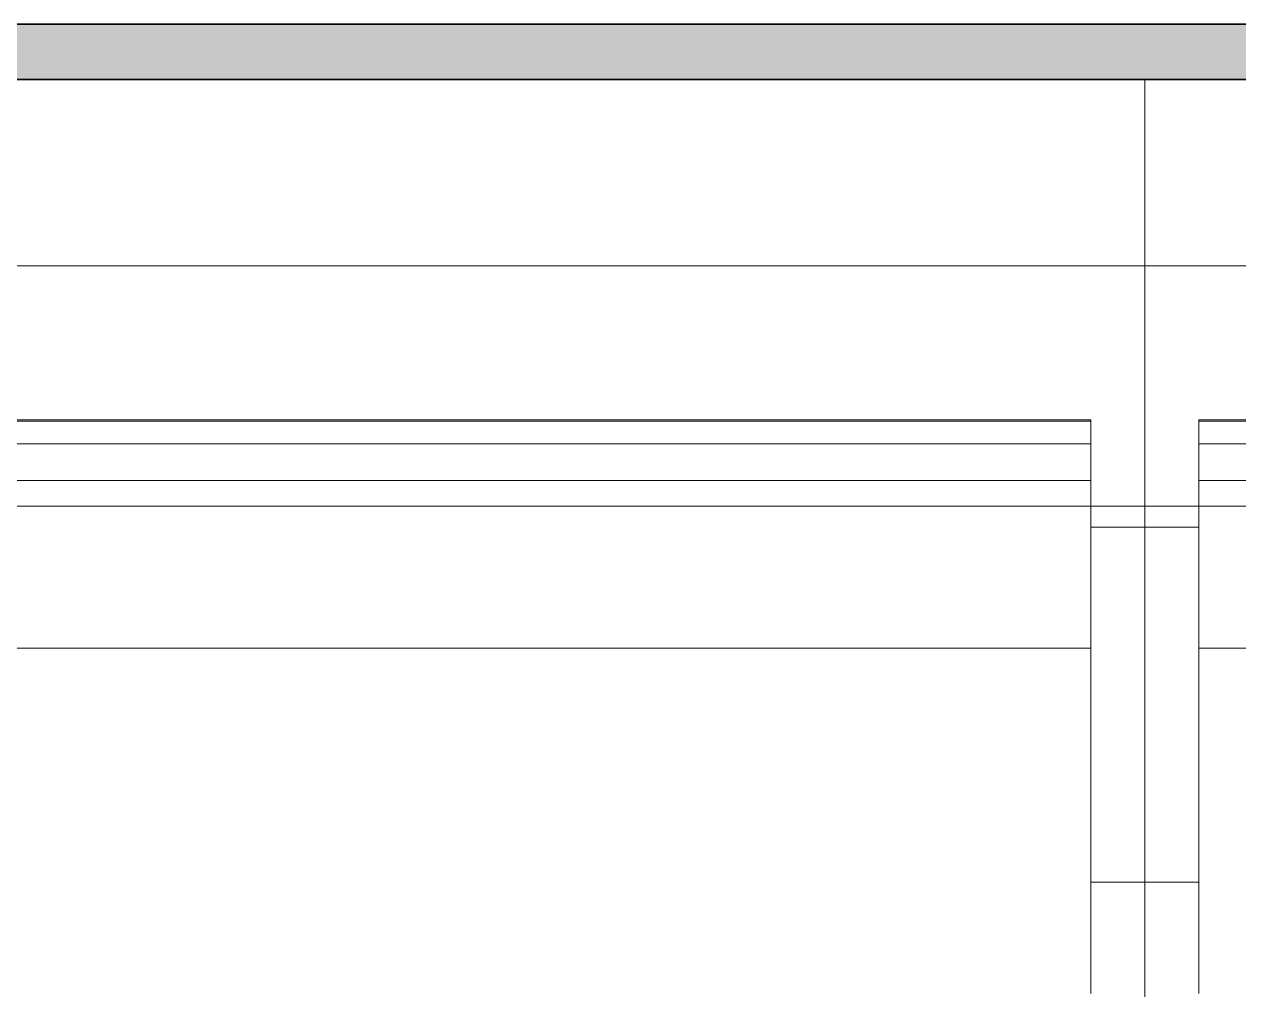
# Model space of a CAD drawing. Header units: millimetres. Extents: x -46169 to 237885, y -84465 to 18123.
# Drawn here: x 112282 to 112832, y -80502 to -80064 of the extents above; entities that cross this region are included whole.
import ezdxf

# ---------------------------------------------------------------- set-up
doc = ezdxf.new("R2010")
doc.units = ezdxf.units.MM
doc.header["$MEASUREMENT"] = 0
doc.linetypes.add('Wipeout_Contour', pattern=[1000, 0, -1000])
doc.layers.add('0_Pen_No__85', color=8, linetype='Continuous', lineweight=20)
doc.layers.add('New_A-35-M_FFE_Fixed_Pen_No__1', color=7, linetype='Continuous', lineweight=13)
doc.layers.add('New_A-25-M_Wall_Ext', color=7, linetype='Continuous')
doc.layers.add('New_A-35-M_FFE_Fixed', color=7, linetype='Continuous')
doc.layers.add('New_A-35-M_FFE_Fixed_Pen_No__104', color=7, linetype='Continuous', lineweight=15, true_color=0xa6a6a6)
doc.layers.add('New_A-35-M_FFE_Fixed_Pen_No__44', color=7, linetype='Continuous', lineweight=35, true_color=0x444444)

# ---------------------------------------------------------------- blocks, each defined once
blk = doc.blocks.new('Section Elem_2_2', base_point=(64459.15, -84332.61))
at = {"color": 254, "linetype": 'Wipeout_Contour', "lineweight": 0, "ltscale": 822760.914262}
blk.add_wipeout([(110142.07, -80282.61), (110309.73, -80282.61), (110309.73, -79726.43), (114918.38, -79726.43), (114918.38, -78182.61), (110142.07, -78182.61)], dxfattribs=at).dxf.layer = 'New_A-25-M_Wall_Ext'
blk = doc.blocks.new('Section Elem_12_2', base_point=(64459.15, -84332.61))
at = {"color": 254, "linetype": 'Wipeout_Contour', "lineweight": 0, "ltscale": 554324.708633}
blk.add_wipeout([(112789.73, -80089.43), (112789.73, -80173.88), (113339.73, -80173.88), (113339.73, -80089.43)], dxfattribs=at).dxf.layer = 'New_A-35-M_FFE_Fixed'
at = {"color": 254, "linetype": 'Wipeout_Contour', "lineweight": 0, "ltscale": 554584.293647}
blk.add_wipeout([(113315.23, -80243.61), (112814.23, -80243.61), (112814.23, -80244.13), (113315.23, -80244.13)], dxfattribs=at).dxf.layer = 'New_A-35-M_FFE_Fixed'
at = {"color": 254, "linetype": 'Wipeout_Contour', "lineweight": 0, "ltscale": 554609.914675}
blk.add_wipeout([(113315.23, -80254.45), (112814.23, -80254.45), (112814.23, -80255.42), (113315.23, -80255.42)], dxfattribs=at).dxf.layer = 'New_A-35-M_FFE_Fixed'
at = {"color": 254, "linetype": 'Wipeout_Contour', "lineweight": 0, "ltscale": 832597.683919}
blk.add_wipeout([(113315.23, -80346.96), (112814.23, -80346.96), (112814.23, -80503.33), (112844.23, -80503.33), (113285.23, -80503.33), (113315.23, -80503.33)], dxfattribs=at).dxf.layer = 'New_A-35-M_FFE_Fixed'
at = {"color": 254, "linetype": 'Wipeout_Contour', "lineweight": 0, "ltscale": 554440.177245}
blk.add_wipeout([(112789.73, -80189.27), (113339.73, -80189.27), (113339.73, -80173.88), (112789.73, -80173.88)], dxfattribs=at).dxf.layer = 'New_A-35-M_FFE_Fixed'
at = {"color": 254, "linetype": 'Wipeout_Contour', "lineweight": 0, "ltscale": 554616.350023}
blk.add_wipeout([(113315.23, -80256.82), (112814.23, -80256.82), (112814.23, -80258.61), (113315.23, -80258.61)], dxfattribs=at).dxf.layer = 'New_A-35-M_FFE_Fixed'
at = {"color": 254, "linetype": 'Wipeout_Contour', "lineweight": 0, "ltscale": 554735.174472}
blk.add_wipeout([(112814.23, -80271.08), (112814.23, -80346.96), (113315.23, -80346.96), (113315.23, -80271.08)], dxfattribs=at).dxf.layer = 'New_A-35-M_FFE_Fixed'
at = {"color": 254, "linetype": 'Wipeout_Contour', "lineweight": 0, "ltscale": 553999.606212}
blk.add_wipeout([(112789.73, -80351.09), (112789.73, -80371.46), (112814.23, -80371.46), (112814.23, -80351.09)], dxfattribs=at).dxf.layer = 'New_A-35-M_FFE_Fixed'
at = {"color": 254, "linetype": 'Wipeout_Contour', "lineweight": 0, "ltscale": 554094.629537}
blk.add_wipeout([(112789.73, -80391.97), (112789.73, -80412.46), (112814.23, -80412.46), (112814.23, -80391.97)], dxfattribs=at).dxf.layer = 'New_A-35-M_FFE_Fixed'
at = {"color": 254, "linetype": 'Wipeout_Contour', "lineweight": 0, "ltscale": 554268.497137}
blk.add_wipeout([(112814.23, -80473.58), (112789.73, -80473.58), (112789.73, -80480.58), (112814.23, -80480.58)], dxfattribs=at).dxf.layer = 'New_A-35-M_FFE_Fixed'
at = {"color": 254, "linetype": 'Wipeout_Contour', "lineweight": 0, "ltscale": 554301.080349}
blk.add_wipeout([(112789.73, -80487.59), (112789.73, -80494.61), (112814.23, -80494.61), (112814.23, -80487.59)], dxfattribs=at).dxf.layer = 'New_A-35-M_FFE_Fixed'
at = {"layer": 'New_A-35-M_FFE_Fixed_Pen_No__1', "linetype": 'Continuous'}
blk.add_line((112789.73, -80173.88), (113339.73, -80173.88), dxfattribs=at)
at = {"color": 254, "linetype": 'Wipeout_Contour', "lineweight": 0, "ltscale": 554475.652135}
blk.add_wipeout([(112789.73, -80189.27), (112789.73, -80204.54), (113339.73, -80204.54), (113339.73, -80189.27)], dxfattribs=at).dxf.layer = 'New_A-35-M_FFE_Fixed'
at = {"color": 254, "linetype": 'Wipeout_Contour', "lineweight": 0, "ltscale": 554620.886248}
blk.add_wipeout([(113315.23, -80258.61), (112814.23, -80258.61), (112814.23, -80260.74), (113315.23, -80260.74)], dxfattribs=at).dxf.layer = 'New_A-35-M_FFE_Fixed'
at = {"color": 254, "linetype": 'Wipeout_Contour', "lineweight": 0, "ltscale": 554637.952137}
blk.add_wipeout([(113315.23, -80265.7), (112814.23, -80265.7), (112814.23, -80268.38), (113315.23, -80268.38)], dxfattribs=at).dxf.layer = 'New_A-35-M_FFE_Fixed'
at = {"color": 254, "linetype": 'Wipeout_Contour', "lineweight": 0, "ltscale": 553861.355647}
blk.add_wipeout([(112789.73, -80311.28), (112814.23, -80311.28), (112814.23, -80292.11), (112789.73, -80292.11)], dxfattribs=at).dxf.layer = 'New_A-35-M_FFE_Fixed'
at = {"color": 254, "linetype": 'Wipeout_Contour', "lineweight": 0, "ltscale": 554047.043484}
blk.add_wipeout([(112789.73, -80371.46), (112789.73, -80391.97), (112814.23, -80391.97), (112814.23, -80371.46)], dxfattribs=at).dxf.layer = 'New_A-35-M_FFE_Fixed'
at = {"color": 254, "linetype": 'Wipeout_Contour', "lineweight": 0, "ltscale": 554252.288735}
blk.add_wipeout([(112789.73, -80466.62), (112789.73, -80473.58), (112814.23, -80473.58), (112814.23, -80466.62)], dxfattribs=at).dxf.layer = 'New_A-35-M_FFE_Fixed'
at = {"color": 254, "linetype": 'Wipeout_Contour', "lineweight": 0, "ltscale": 554284.772836}
blk.add_wipeout([(112789.73, -80480.58), (112789.73, -80487.59), (112814.23, -80487.59), (112814.23, -80480.58)], dxfattribs=at).dxf.layer = 'New_A-35-M_FFE_Fixed'
at = {"color": 254, "linetype": 'Wipeout_Contour', "lineweight": 0, "ltscale": 554317.384148}
blk.add_wipeout([(112789.73, -80494.61), (112789.73, -80501.63), (112814.23, -80501.63), (112814.23, -80494.61)], dxfattribs=at).dxf.layer = 'New_A-35-M_FFE_Fixed'
at = {"color": 254, "linetype": 'Wipeout_Contour', "lineweight": 0, "ltscale": 554612.65288}
blk.add_wipeout([(112814.23, -80255.42), (112814.23, -80256.82), (113315.23, -80256.82), (113315.23, -80255.42)], dxfattribs=at).dxf.layer = 'New_A-35-M_FFE_Fixed'
at = {"color": 254, "linetype": 'Wipeout_Contour', "lineweight": 0, "ltscale": 554626.1145}
blk.add_wipeout([(113315.23, -80260.74), (112814.23, -80260.74), (112814.23, -80263.13), (113315.23, -80263.13)], dxfattribs=at).dxf.layer = 'New_A-35-M_FFE_Fixed'
at = {"color": 254, "linetype": 'Wipeout_Contour', "lineweight": 0, "ltscale": 554644.177712}
blk.add_wipeout([(113315.23, -80268.38), (112814.23, -80268.38), (112814.23, -80271.08), (113315.23, -80271.08)], dxfattribs=at).dxf.layer = 'New_A-35-M_FFE_Fixed'
at = {"color": 254, "linetype": 'Wipeout_Contour', "lineweight": 0, "ltscale": 553906.449582}
blk.add_wipeout([(112789.73, -80311.28), (112789.73, -80330.99), (112814.23, -80330.99), (112814.23, -80311.28)], dxfattribs=at).dxf.layer = 'New_A-35-M_FFE_Fixed'
at = {"color": 254, "linetype": 'Wipeout_Contour', "lineweight": 0, "ltscale": 554236.182942}
blk.add_wipeout([(112789.73, -80459.71), (112789.73, -80466.62), (112814.23, -80466.62), (112814.23, -80459.71)], dxfattribs=at).dxf.layer = 'New_A-35-M_FFE_Fixed'
at = {"color": 254, "linetype": 'Wipeout_Contour', "lineweight": 0, "ltscale": 554596.848526}
blk.add_wipeout([(112814.23, -80244.13), (112814.23, -80254.45), (113315.23, -80254.45), (113315.23, -80244.13)], dxfattribs=at).dxf.layer = 'New_A-35-M_FFE_Fixed'
at = {"color": 254, "linetype": 'Wipeout_Contour', "lineweight": 0, "ltscale": 554631.86528}
blk.add_wipeout([(113315.23, -80263.13), (112814.23, -80263.13), (112814.23, -80265.7), (113315.23, -80265.7)], dxfattribs=at).dxf.layer = 'New_A-35-M_FFE_Fixed'
at = {"color": 254, "linetype": 'Wipeout_Contour', "lineweight": 0, "ltscale": 692453.968782}
blk.add_wipeout([(112814.23, -80330.99), (112789.73, -80330.99), (112789.73, -80351.09), (112814.23, -80351.09), (112814.23, -80346.96)], dxfattribs=at).dxf.layer = 'New_A-35-M_FFE_Fixed'
at = {"color": 254, "linetype": 'Wipeout_Contour', "lineweight": 0, "ltscale": 554220.214843}
blk.add_wipeout([(112789.73, -80452.87), (112789.73, -80459.71), (112814.23, -80459.71), (112814.23, -80452.87)], dxfattribs=at).dxf.layer = 'New_A-35-M_FFE_Fixed'
at = {"layer": 'New_A-35-M_FFE_Fixed_Pen_No__1', "linetype": 'Continuous'}
blk.add_line((112814.23, -80346.96), (113315.23, -80346.96), dxfattribs=at)
at = {"color": 254, "linetype": 'Wipeout_Contour', "lineweight": 0, "ltscale": 692201.49495}
blk.add_wipeout([(112814.23, -80249.35), (112789.73, -80249.35), (112789.73, -80263.87), (112814.23, -80263.87), (112814.23, -80250.05)], dxfattribs=at).dxf.layer = 'New_A-35-M_FFE_Fixed'
at = {"color": 254, "linetype": 'Wipeout_Contour', "lineweight": 0, "ltscale": 554188.9694}
blk.add_wipeout([(112789.73, -80432.81), (112789.73, -80452.87), (112814.23, -80452.87), (112814.23, -80432.81)], dxfattribs=at).dxf.layer = 'New_A-35-M_FFE_Fixed'
at = {"layer": 'New_A-35-M_FFE_Fixed_Pen_No__1', "linetype": 'Continuous'}
for p, q in [((112814.23, -80254.45), (113315.23, -80254.45)), ((112814.23, -80255.42), (112814.23, -80254.45)), ((112814.23, -80256.82), (112814.23, -80255.42)), ((112814.23, -80258.61), (112814.23, -80256.82)), ((112814.23, -80260.74), (112814.23, -80258.61)), ((112789.73, -80452.87), (112814.23, -80452.87))]:
    blk.add_line(p, q, dxfattribs=at)
at = {"color": 254, "linetype": 'Wipeout_Contour', "lineweight": 0, "ltscale": 1386463.647505963}
blk.add_wipeout([(112789.73, -80249.35), (112814.23, -80249.35), (112814.23, -80244.13), (112814.23, -80243.61), (113315.23, -80243.61), (113315.23, -80244.13), (113315.23, -80249.35), (113339.73, -80249.35), (113339.73, -80234.61), (112789.73, -80234.61)], dxfattribs=at).dxf.layer = 'New_A-35-M_FFE_Fixed'
at = {"color": 254, "linetype": 'Wipeout_Contour', "lineweight": 0, "ltscale": 692243.984664}
blk.add_wipeout([(112814.23, -80263.87), (112789.73, -80263.87), (112789.73, -80278.13), (112814.23, -80278.13), (112814.23, -80265.7)], dxfattribs=at).dxf.layer = 'New_A-35-M_FFE_Fixed'
at = {"color": 254, "linetype": 'Wipeout_Contour', "lineweight": 0, "ltscale": 554142.044474}
blk.add_wipeout([(112789.73, -80432.81), (112814.23, -80432.81), (112814.23, -80412.46), (112789.73, -80412.46)], dxfattribs=at).dxf.layer = 'New_A-35-M_FFE_Fixed'
at = {"layer": 'New_A-35-M_FFE_Fixed_Pen_No__1', "linetype": 'Continuous'}
for p, q in [((112814.23, -80243.61), (113315.23, -80243.61)), ((112814.23, -80244.13), (112814.23, -80243.61)), ((112814.23, -80244.13), (113315.23, -80244.13)), ((112814.23, -80254.45), (112814.23, -80244.13)), ((112814.23, -80263.13), (112814.23, -80260.74)), ((112814.23, -80265.7), (112814.23, -80263.13)), ((112814.23, -80268.38), (112814.23, -80265.7)), ((112814.23, -80271.08), (112814.23, -80268.38)), ((112814.23, -80271.08), (113315.23, -80271.08)), ((112814.23, -80503.33), (112814.23, -80346.96))]:
    blk.add_line(p, q, dxfattribs=at)
at = {"color": 254, "linetype": 'Wipeout_Contour', "lineweight": 0, "ltscale": 554545.620614}
blk.add_wipeout([(113339.73, -80234.61), (113339.73, -80219.66), (112789.73, -80219.66), (112789.73, -80234.61)], dxfattribs=at).dxf.layer = 'New_A-35-M_FFE_Fixed'
at = {"color": 254, "linetype": 'Wipeout_Contour', "lineweight": 0, "ltscale": 553822.90731}
blk.add_wipeout([(112789.73, -80278.13), (112789.73, -80292.11), (112814.23, -80292.11), (112814.23, -80278.13)], dxfattribs=at).dxf.layer = 'New_A-35-M_FFE_Fixed'
at = {"layer": 'New_A-35-M_FFE_Fixed_Pen_No__1', "linetype": 'Continuous'}
for p, q in [((112814.23, -80346.96), (112814.23, -80271.08)), ((112789.73, -80292.11), (112814.23, -80292.11))]:
    blk.add_line(p, q, dxfattribs=at)
at = {"color": 254, "linetype": 'Wipeout_Contour', "lineweight": 0, "ltscale": 554510.82115}
blk.add_wipeout([(112789.73, -80219.66), (113339.73, -80219.66), (113339.73, -80204.54), (112789.73, -80204.54)], dxfattribs=at).dxf.layer = 'New_A-35-M_FFE_Fixed'
blk = doc.blocks.new('Section Elem_19_2', base_point=(64459.15, -84332.61))
at = {"color": 254, "linetype": 'Wipeout_Contour', "lineweight": 0, "ltscale": 552010.548592}
blk.add_wipeout([(112239.73, -79749.47), (112239.73, -80064.43), (112789.73, -80064.43), (112789.73, -79749.47)], dxfattribs=at).dxf.layer = 'New_A-35-M_FFE_Fixed'
at = {"color": 254, "linetype": 'Wipeout_Contour', "lineweight": 0, "ltscale": 552531.25344}
blk.add_wipeout([(112239.73, -80089.43), (112239.73, -80173.88), (112789.73, -80173.88), (112789.73, -80089.43)], dxfattribs=at).dxf.layer = 'New_A-35-M_FFE_Fixed'
at = {"color": 254, "linetype": 'Wipeout_Contour', "lineweight": 0, "ltscale": 552791.680286}
blk.add_wipeout([(112264.23, -80244.13), (112765.23, -80244.13), (112765.23, -80243.61), (112264.23, -80243.61)], dxfattribs=at).dxf.layer = 'New_A-35-M_FFE_Fixed'
at = {"color": 254, "linetype": 'Wipeout_Contour', "lineweight": 0, "ltscale": 552817.384429}
blk.add_wipeout([(112264.23, -80255.42), (112765.23, -80255.42), (112765.23, -80254.45), (112264.23, -80254.45)], dxfattribs=at).dxf.layer = 'New_A-35-M_FFE_Fixed'
at = {"color": 254, "linetype": 'Wipeout_Contour', "lineweight": 0, "ltscale": 553213.079711}
blk.add_wipeout([(112765.23, -80346.96), (112264.23, -80346.96), (112264.23, -80503.33), (112765.23, -80503.33)], dxfattribs=at).dxf.layer = 'New_A-35-M_FFE_Fixed'
at = {"color": 254, "linetype": 'Wipeout_Contour', "lineweight": 0, "ltscale": 552647.096825}
blk.add_wipeout([(112239.73, -80189.27), (112789.73, -80189.27), (112789.73, -80173.88), (112239.73, -80173.88)], dxfattribs=at).dxf.layer = 'New_A-35-M_FFE_Fixed'
at = {"color": 254, "linetype": 'Wipeout_Contour', "lineweight": 0, "ltscale": 552823.840608}
blk.add_wipeout([(112264.23, -80258.61), (112765.23, -80258.61), (112765.23, -80256.82), (112264.23, -80256.82)], dxfattribs=at).dxf.layer = 'New_A-35-M_FFE_Fixed'
at = {"color": 254, "linetype": 'Wipeout_Contour', "lineweight": 0, "ltscale": 552943.050205}
blk.add_wipeout([(112765.23, -80271.08), (112264.23, -80271.08), (112264.23, -80346.96), (112765.23, -80346.96)], dxfattribs=at).dxf.layer = 'New_A-35-M_FFE_Fixed'
at = {"color": 254, "linetype": 'Wipeout_Contour', "lineweight": 0, "ltscale": 553919.792667}
blk.add_wipeout([(112789.73, -80351.09), (112765.23, -80351.09), (112765.23, -80371.46), (112789.73, -80371.46)], dxfattribs=at).dxf.layer = 'New_A-35-M_FFE_Fixed'
at = {"color": 254, "linetype": 'Wipeout_Contour', "lineweight": 0, "ltscale": 554014.82969}
blk.add_wipeout([(112765.23, -80412.46), (112789.73, -80412.46), (112789.73, -80391.97), (112765.23, -80391.97)], dxfattribs=at).dxf.layer = 'New_A-35-M_FFE_Fixed'
at = {"color": 254, "linetype": 'Wipeout_Contour', "lineweight": 0, "ltscale": 554188.722352}
blk.add_wipeout([(112765.23, -80473.58), (112765.23, -80480.58), (112789.73, -80480.58), (112789.73, -80473.58)], dxfattribs=at).dxf.layer = 'New_A-35-M_FFE_Fixed'
at = {"color": 254, "linetype": 'Wipeout_Contour', "lineweight": 0, "ltscale": 554221.310186}
blk.add_wipeout([(112765.23, -80494.61), (112789.73, -80494.61), (112789.73, -80487.59), (112765.23, -80487.59)], dxfattribs=at).dxf.layer = 'New_A-35-M_FFE_Fixed'
at = {"layer": 'New_A-35-M_FFE_Fixed_Pen_No__1', "linetype": 'Continuous'}
for p, q in [((112789.73, -80173.88), (112789.73, -80089.43)), ((112239.73, -80173.88), (112789.73, -80173.88))]:
    blk.add_line(p, q, dxfattribs=at)
at = {"color": 254, "linetype": 'Wipeout_Contour', "lineweight": 0, "ltscale": 552682.686799}
blk.add_wipeout([(112239.73, -80189.27), (112239.73, -80204.54), (112789.73, -80204.54), (112789.73, -80189.27)], dxfattribs=at).dxf.layer = 'New_A-35-M_FFE_Fixed'
at = {"color": 254, "linetype": 'Wipeout_Contour', "lineweight": 0, "ltscale": 552828.391555}
blk.add_wipeout([(112264.23, -80260.74), (112765.23, -80260.74), (112765.23, -80258.61), (112264.23, -80258.61)], dxfattribs=at).dxf.layer = 'New_A-35-M_FFE_Fixed'
at = {"color": 254, "linetype": 'Wipeout_Contour', "lineweight": 0, "ltscale": 552845.512766}
blk.add_wipeout([(112264.23, -80268.38), (112765.23, -80268.38), (112765.23, -80265.7), (112264.23, -80265.7)], dxfattribs=at).dxf.layer = 'New_A-35-M_FFE_Fixed'
at = {"color": 254, "linetype": 'Wipeout_Contour', "lineweight": 0, "ltscale": 553781.522174}
blk.add_wipeout([(112765.23, -80311.28), (112789.73, -80311.28), (112789.73, -80292.11), (112765.23, -80292.11)], dxfattribs=at).dxf.layer = 'New_A-35-M_FFE_Fixed'
at = {"color": 254, "linetype": 'Wipeout_Contour', "lineweight": 0, "ltscale": 553967.23678}
blk.add_wipeout([(112765.23, -80391.97), (112789.73, -80391.97), (112789.73, -80371.46), (112765.23, -80371.46)], dxfattribs=at).dxf.layer = 'New_A-35-M_FFE_Fixed'
at = {"color": 254, "linetype": 'Wipeout_Contour', "lineweight": 0, "ltscale": 554172.511594}
blk.add_wipeout([(112765.23, -80473.58), (112789.73, -80473.58), (112789.73, -80466.62), (112765.23, -80466.62)], dxfattribs=at).dxf.layer = 'New_A-35-M_FFE_Fixed'
at = {"color": 254, "linetype": 'Wipeout_Contour', "lineweight": 0, "ltscale": 554205.00033}
blk.add_wipeout([(112789.73, -80480.58), (112765.23, -80480.58), (112765.23, -80487.59), (112789.73, -80487.59)], dxfattribs=at).dxf.layer = 'New_A-35-M_FFE_Fixed'
at = {"color": 254, "linetype": 'Wipeout_Contour', "lineweight": 0, "ltscale": 554237.616365}
blk.add_wipeout([(112765.23, -80501.63), (112789.73, -80501.63), (112789.73, -80494.61), (112765.23, -80494.61)], dxfattribs=at).dxf.layer = 'New_A-35-M_FFE_Fixed'
at = {"layer": 'New_A-35-M_FFE_Fixed_Pen_No__1', "linetype": 'Continuous'}
for p, q in [((112789.73, -80189.27), (112789.73, -80173.88)), ((112789.73, -80391.97), (112789.73, -80371.46)), ((112789.73, -80480.58), (112789.73, -80473.58)), ((112789.73, -80487.59), (112789.73, -80480.58)), ((112789.73, -80494.61), (112789.73, -80487.59)), ((112789.73, -80501.63), (112789.73, -80494.61)), ((112789.73, -80508.61), (112789.73, -80501.63))]:
    blk.add_line(p, q, dxfattribs=at)
at = {"color": 254, "linetype": 'Wipeout_Contour', "lineweight": 0, "ltscale": 552820.131478}
blk.add_wipeout([(112264.23, -80256.82), (112765.23, -80256.82), (112765.23, -80255.42), (112264.23, -80255.42)], dxfattribs=at).dxf.layer = 'New_A-35-M_FFE_Fixed'
at = {"color": 254, "linetype": 'Wipeout_Contour', "lineweight": 0, "ltscale": 552833.63674}
blk.add_wipeout([(112264.23, -80263.13), (112765.23, -80263.13), (112765.23, -80260.74), (112264.23, -80260.74)], dxfattribs=at).dxf.layer = 'New_A-35-M_FFE_Fixed'
at = {"color": 254, "linetype": 'Wipeout_Contour', "lineweight": 0, "ltscale": 552851.758554}
blk.add_wipeout([(112264.23, -80271.08), (112765.23, -80271.08), (112765.23, -80268.38), (112264.23, -80268.38)], dxfattribs=at).dxf.layer = 'New_A-35-M_FFE_Fixed'
at = {"color": 254, "linetype": 'Wipeout_Contour', "lineweight": 0, "ltscale": 553826.622623}
blk.add_wipeout([(112765.23, -80311.28), (112765.23, -80330.99), (112789.73, -80330.99), (112789.73, -80311.28)], dxfattribs=at).dxf.layer = 'New_A-35-M_FFE_Fixed'
at = {"color": 254, "linetype": 'Wipeout_Contour', "lineweight": 0, "ltscale": 554156.403467}
blk.add_wipeout([(112789.73, -80459.71), (112765.23, -80459.71), (112765.23, -80466.62), (112789.73, -80466.62)], dxfattribs=at).dxf.layer = 'New_A-35-M_FFE_Fixed'
at = {"layer": 'New_A-35-M_FFE_Fixed_Pen_No__1', "linetype": 'Continuous'}
blk.add_line((112789.73, -80473.58), (112789.73, -80466.62), dxfattribs=at)
at = {"color": 254, "linetype": 'Wipeout_Contour', "lineweight": 0, "ltscale": 552804.275898}
blk.add_wipeout([(112264.23, -80244.13), (112264.23, -80254.45), (112765.23, -80254.45), (112765.23, -80244.13)], dxfattribs=at).dxf.layer = 'New_A-35-M_FFE_Fixed'
at = {"color": 254, "linetype": 'Wipeout_Contour', "lineweight": 0, "ltscale": 552839.406181}
blk.add_wipeout([(112264.23, -80265.7), (112765.23, -80265.7), (112765.23, -80263.13), (112264.23, -80263.13)], dxfattribs=at).dxf.layer = 'New_A-35-M_FFE_Fixed'
at = {"color": 254, "linetype": 'Wipeout_Contour', "lineweight": 0, "ltscale": 692335.053771}
blk.add_wipeout([(112789.73, -80330.99), (112765.23, -80330.99), (112765.23, -80346.96), (112765.23, -80351.09), (112789.73, -80351.09)], dxfattribs=at).dxf.layer = 'New_A-35-M_FFE_Fixed'
at = {"color": 254, "linetype": 'Wipeout_Contour', "lineweight": 0, "ltscale": 554140.433061}
blk.add_wipeout([(112765.23, -80459.71), (112789.73, -80459.71), (112789.73, -80452.87), (112765.23, -80452.87)], dxfattribs=at).dxf.layer = 'New_A-35-M_FFE_Fixed'
at = {"layer": 'New_A-35-M_FFE_Fixed_Pen_No__1', "linetype": 'Continuous'}
for p, q in [((112789.73, -80330.99), (112789.73, -80311.28)), ((112789.73, -80351.09), (112789.73, -80330.99)), ((112264.23, -80346.96), (112765.23, -80346.96)), ((112789.73, -80371.46), (112789.73, -80351.09)), ((112789.73, -80466.62), (112789.73, -80459.71))]:
    blk.add_line(p, q, dxfattribs=at)
at = {"color": 254, "linetype": 'Wipeout_Contour', "lineweight": 0, "ltscale": 692090.641957}
blk.add_wipeout([(112765.23, -80263.13), (112765.23, -80263.87), (112789.73, -80263.87), (112789.73, -80249.35), (112765.23, -80249.35)], dxfattribs=at).dxf.layer = 'New_A-35-M_FFE_Fixed'
at = {"color": 254, "linetype": 'Wipeout_Contour', "lineweight": 0, "ltscale": 554109.183094}
blk.add_wipeout([(112765.23, -80452.87), (112789.73, -80452.87), (112789.73, -80432.81), (112765.23, -80432.81)], dxfattribs=at).dxf.layer = 'New_A-35-M_FFE_Fixed'
at = {"layer": 'New_A-35-M_FFE_Fixed_Pen_No__1', "linetype": 'Continuous'}
for p, q in [((112264.23, -80254.45), (112765.23, -80254.45)), ((112765.23, -80255.42), (112765.23, -80254.45)), ((112765.23, -80256.82), (112765.23, -80255.42)), ((112765.23, -80258.61), (112765.23, -80256.82)), ((112765.23, -80260.74), (112765.23, -80258.61)), ((112765.23, -80452.87), (112789.73, -80452.87)), ((112789.73, -80459.71), (112789.73, -80452.87))]:
    blk.add_line(p, q, dxfattribs=at)
at = {"color": 254, "linetype": 'Wipeout_Contour', "lineweight": 0, "ltscale": 1105585.812547555}
blk.add_wipeout([(112789.73, -80234.61), (112239.73, -80234.61), (112239.73, -80249.35), (112264.23, -80249.35), (112264.23, -80243.61), (112765.23, -80243.61), (112765.23, -80249.35), (112789.73, -80249.35)], dxfattribs=at).dxf.layer = 'New_A-35-M_FFE_Fixed'
at = {"color": 254, "linetype": 'Wipeout_Contour', "lineweight": 0, "ltscale": 692125.032825}
blk.add_wipeout([(112765.23, -80278.13), (112789.73, -80278.13), (112789.73, -80263.87), (112765.23, -80263.87), (112765.23, -80265.7)], dxfattribs=at).dxf.layer = 'New_A-35-M_FFE_Fixed'
at = {"color": 254, "linetype": 'Wipeout_Contour', "lineweight": 0, "ltscale": 554062.251456}
blk.add_wipeout([(112789.73, -80412.46), (112765.23, -80412.46), (112765.23, -80432.81), (112789.73, -80432.81)], dxfattribs=at).dxf.layer = 'New_A-35-M_FFE_Fixed'
at = {"layer": 'New_A-35-M_FFE_Fixed_Pen_No__1', "linetype": 'Continuous'}
for p, q in [((112264.23, -80243.61), (112765.23, -80243.61)), ((112264.23, -80244.13), (112765.23, -80244.13)), ((112765.23, -80244.13), (112765.23, -80243.61)), ((112765.23, -80254.45), (112765.23, -80244.13)), ((112789.73, -80263.87), (112789.73, -80249.35)), ((112765.23, -80263.13), (112765.23, -80260.74)), ((112765.23, -80265.7), (112765.23, -80263.13)), ((112765.23, -80268.38), (112765.23, -80265.7)), ((112264.23, -80271.08), (112765.23, -80271.08)), ((112765.23, -80271.08), (112765.23, -80268.38)), ((112765.23, -80503.33), (112765.23, -80346.96)), ((112789.73, -80412.46), (112789.73, -80391.97)), ((112789.73, -80432.81), (112789.73, -80412.46)), ((112789.73, -80452.87), (112789.73, -80432.81))]:
    blk.add_line(p, q, dxfattribs=at)
at = {"color": 254, "linetype": 'Wipeout_Contour', "lineweight": 0, "ltscale": 552752.882267}
blk.add_wipeout([(112239.73, -80234.61), (112789.73, -80234.61), (112789.73, -80219.66), (112239.73, -80219.66)], dxfattribs=at).dxf.layer = 'New_A-35-M_FFE_Fixed'
at = {"color": 254, "linetype": 'Wipeout_Contour', "lineweight": 0, "ltscale": 553743.068267}
blk.add_wipeout([(112789.73, -80278.13), (112765.23, -80278.13), (112765.23, -80292.11), (112789.73, -80292.11)], dxfattribs=at).dxf.layer = 'New_A-35-M_FFE_Fixed'
at = {"layer": 'New_A-35-M_FFE_Fixed_Pen_No__1', "linetype": 'Continuous'}
for p, q in [((112789.73, -80249.35), (112789.73, -80234.61)), ((112789.73, -80278.13), (112789.73, -80263.87)), ((112765.23, -80346.96), (112765.23, -80271.08)), ((112789.73, -80292.11), (112789.73, -80278.13)), ((112765.23, -80292.11), (112789.73, -80292.11)), ((112789.73, -80311.28), (112789.73, -80292.11))]:
    blk.add_line(p, q, dxfattribs=at)
at = {"color": 254, "linetype": 'Wipeout_Contour', "lineweight": 0, "ltscale": 552717.969933}
blk.add_wipeout([(112239.73, -80219.66), (112789.73, -80219.66), (112789.73, -80204.54), (112239.73, -80204.54)], dxfattribs=at).dxf.layer = 'New_A-35-M_FFE_Fixed'
at = {"layer": 'New_A-35-M_FFE_Fixed_Pen_No__1', "linetype": 'Continuous'}
for p, q in [((112789.73, -80204.54), (112789.73, -80189.27)), ((112789.73, -80219.66), (112789.73, -80204.54)), ((112789.73, -80234.61), (112789.73, -80219.66))]:
    blk.add_line(p, q, dxfattribs=at)
blk = doc.blocks.new('Section Elem_31_2', base_point=(64459.15, -84332.61))
at = {"layer": 'New_A-35-M_FFE_Fixed_Pen_No__104', "linetype": 'Continuous'}
blk.add_hatch(color=256, dxfattribs=at).paths.add_polyline_path([(113064.73, -80089.43), (113064.73, -80064.43), (112514.73, -80064.43), (112514.73, -80089.43)])
at = {"layer": 'New_A-35-M_FFE_Fixed_Pen_No__44', "linetype": 'Continuous'}
for p, q in [((113064.73, -80064.43), (112514.73, -80064.43)), ((113064.73, -80089.43), (112514.73, -80089.43))]:
    blk.add_line(p, q, dxfattribs=at)
blk = doc.blocks.new('Section Elem_38_2', base_point=(64459.15, -84332.61))
at = {"layer": 'New_A-35-M_FFE_Fixed_Pen_No__104', "linetype": 'Continuous'}
blk.add_hatch(color=256, dxfattribs=at).paths.add_polyline_path([(112514.73, -80089.43), (112514.73, -80064.43), (111964.73, -80064.43), (111964.73, -80089.43)])
at = {"layer": 'New_A-35-M_FFE_Fixed_Pen_No__44', "linetype": 'Continuous'}
for p, q in [((112514.73, -80064.43), (111964.73, -80064.43)), ((112514.73, -80089.43), (111964.73, -80089.43))]:
    blk.add_line(p, q, dxfattribs=at)
blk = doc.blocks.new('I-05 Lecture Theatre Elevation_STORY_MARKER', base_point=(64459.15, -84332.61))
at = {"layer": '0_Pen_No__85', "linetype": 'Continuous'}
blk.add_line((109406.88, -80282.61), (122222.29, -80282.61), dxfattribs=at)

msp = doc.modelspace()

# ---------------------------------------------------------------- block references
at = {"layer": 'New_A-25-M_Wall_Ext'}
msp.add_blockref('Section Elem_2_2', (64459.15, -84332.61), dxfattribs=at)

# ---------------------------------------------------------------- next in the draw order: block references
at = {"layer": 'New_A-35-M_FFE_Fixed'}
msp.add_blockref('Section Elem_12_2', (64459.15, -84332.61), dxfattribs=at)

# ---------------------------------------------------------------- next in the draw order: block references
msp.add_blockref('Section Elem_19_2', (64459.15, -84332.61), dxfattribs=at)

# ---------------------------------------------------------------- next in the draw order: block references
at = {"linetype": 'Continuous', "lineweight": 0}
msp.add_blockref('I-05 Lecture Theatre Elevation_STORY_MARKER', (64459.15, -84332.61), dxfattribs=at)
at = {"layer": 'New_A-35-M_FFE_Fixed'}
for name in ['Section Elem_38_2', 'Section Elem_31_2']:
    msp.add_blockref(name, (64459.15, -84332.61), dxfattribs=at)

doc.saveas('drawing.dxf')
